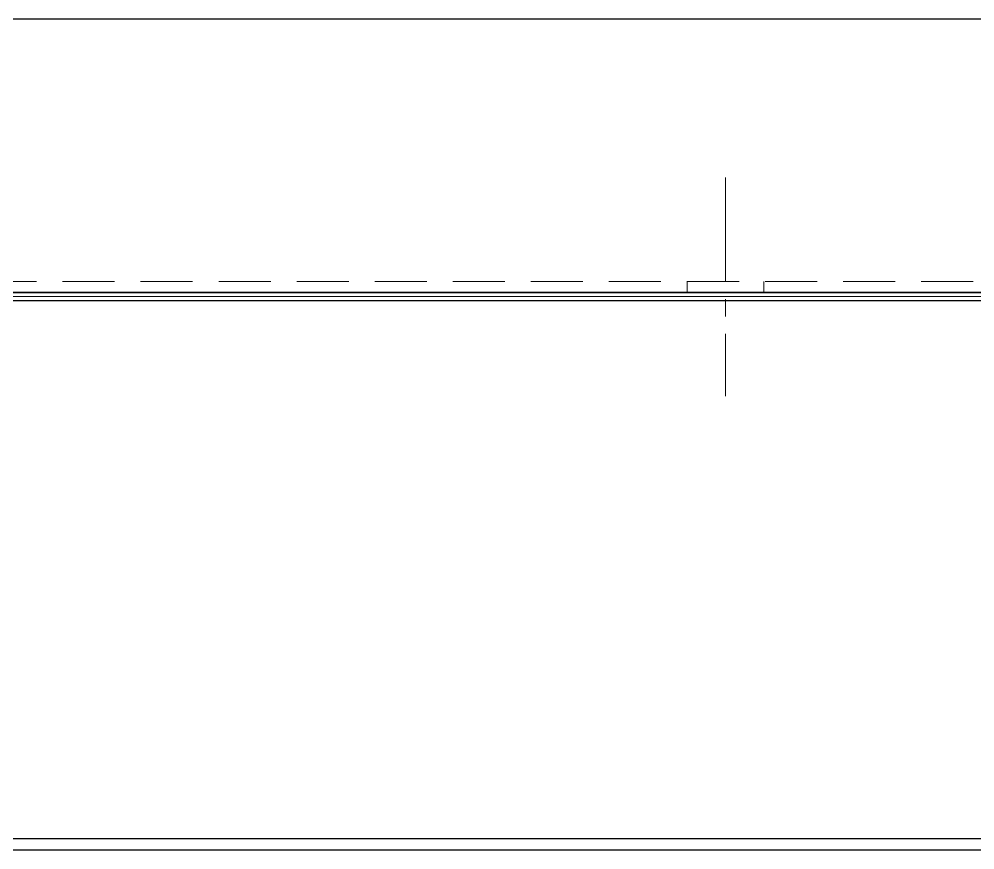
# Model space of a CAD drawing. Header units: millimetres. Extents: x 0 to 51411, y 0 to 16902.
# Drawn here: x 5260 to 5434.9, y 7258.9 to 7410.9 of the extents above; entities that cross this region are included whole.
import ezdxf

# ---------------------------------------------------------------- set-up
doc = ezdxf.new("R2010")
doc.units = ezdxf.units.MM
doc.linetypes.add('CENTER2', pattern=[28.575, 19.05, -3.175, 3.175, -3.175])
doc.linetypes.add('HIDDEN2', pattern=[4.7625, 3.175, -1.5875])
for name, color, linetype, lineweight in [('01_外形線', 7, 'Continuous', 25), ('03_かくれ線', 6, 'HIDDEN2', 13), ('04_中心線', 1, 'CENTER2', 9)]:
    doc.layers.add(name, color=color, linetype=linetype, lineweight=lineweight)
doc.layers.add('10_補助線', color=8, linetype='Continuous', lineweight=13, plot=False)

msp = doc.modelspace()

# ---------------------------------------------------------------- linework, layer by layer
at = {"layer": '01_外形線'}
msp.add_lwpolyline([(4639.28, 7360.913), (5539.28, 7360.913), (5539.28, 7400.913, 0.4142136), (5529.28, 7410.913), (4649.28, 7410.913, 0.4142136), (4639.28, 7400.913)], format="xyb", close=True, dxfattribs=at)
for points in [[(4638.722, 7359.413), (5539.838, 7359.413), (5539.838, 7360.913), (4638.722, 7360.913)], [(4638.659, 7258.913), (5539.901, 7258.913), (5539.901, 7260.913), (4638.659, 7260.913)]]:
    msp.add_lwpolyline(points, close=True, dxfattribs=at)
at = {"layer": '03_かくれ線', "ltscale": 3}
for p, q in [((4639.28, 7362.913), (5539.28, 7362.913)), ((5382.28, 7362.913), (5382.28, 7360.913)), ((5396.28, 7362.913), (5396.28, 7360.913))]:
    msp.add_line(p, q, dxfattribs=at)
at = {"layer": '04_中心線'}
msp.add_line((5389.28, 7381.913), (5389.28, 7341.913), dxfattribs=at)
at = {"layer": '10_補助線'}
msp.add_line((4638.722, 7360.163), (5539.838, 7360.163), dxfattribs=at)

doc.saveas('drawing.dxf')
